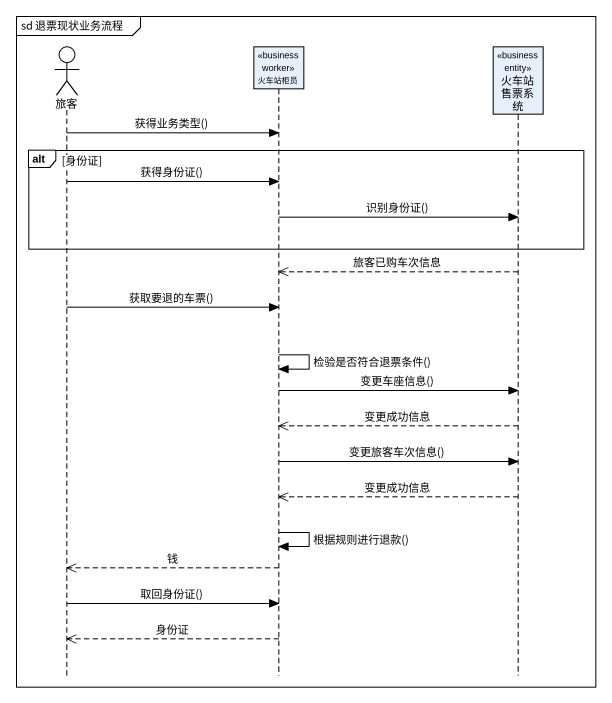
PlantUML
@startuml
mainframe sd 退票现状业务流程
hide footbox
actor 旅客
participant 火车站柜员 <<business worker>>
participant 火车站售票系统 <<business entity>>

旅客 -> 火车站柜员 : 获得业务类型()
alt 身份证
  旅客 -> 火车站柜员 : 获得身份证()
  火车站柜员 -> 火车站售票系统 : 识别身份证()
end
火车站售票系统 -->> 火车站柜员 : 旅客已购车次信息
旅客 -> 火车站柜员 : 获取要退的车票()
火车站柜员 -> 火车站柜员 : 检验是否符合退票条件()
火车站柜员 -> 火车站售票系统 : 变更车座信息()
火车站售票系统 -->> 火车站柜员 : 变更成功信息
火车站柜员 -> 火车站售票系统 : 变更旅客车次信息()
火车站售票系统 -->> 火车站柜员 : 变更成功信息
火车站柜员 -> 火车站柜员 : 根据规则进行退款()
火车站柜员 -->> 旅客 : 钱
旅客 -> 火车站柜员 : 取回身份证()
火车站柜员 -->> 旅客 : 身份证
@enduml
